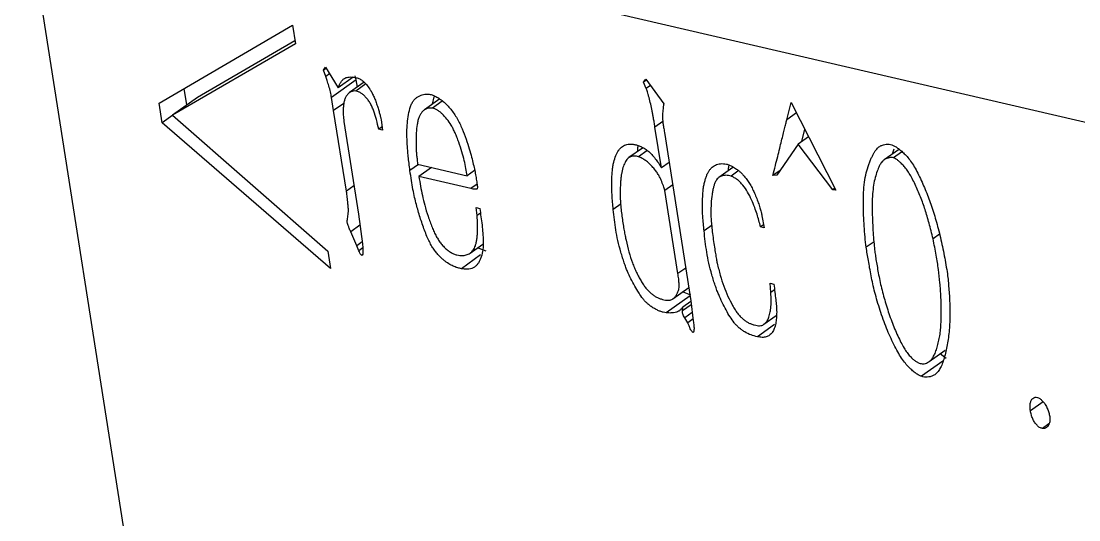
# Model space of a CAD drawing. Header units: millimetres. Extents: x 0 to 210, y 0 to 297.
# Drawn here: x 165.24 to 173.9, y 248.52 to 252.6 of the extents above; entities that cross this region are included whole.
import ezdxf

# ---------------------------------------------------------------- set-up
doc = ezdxf.new("R2010")
doc.units = ezdxf.units.MM

msp = doc.modelspace()

# ---------------------------------------------------------------- linework, layer by layer
at = {"color": 7, "linetype": 'Continuous', "lineweight": 25}
for p, q in [((180.8704, 250.1627), (165.2417, 253.7933)), ((165.2417, 253.7933), (168.3493, 233.9588)), ((166.3711, 251.9271), (167.4637, 252.5668)), ((167.4637, 252.5668), (167.4878, 252.4128)), ((167.4878, 252.4128), (166.4826, 251.8298)), ((167.4839, 252.4375), (166.6854, 251.9744)), ((167.7186, 252.1964), (167.7349, 252.2213)), ((167.7406, 252.212), (167.7186, 252.1964)), ((167.7365, 252.1465), (167.7186, 252.1964)), ((167.7349, 252.2213), (167.8375, 252.0516)), ((167.767, 252.1683), (167.7365, 252.1465)), ((167.9868, 252.1173), (167.784, 251.9727)), ((167.9602, 252.1391), (167.8375, 252.0516)), ((168.05, 252.0981), (167.931, 252.0133)), ((167.9868, 252.1173), (167.9786, 252.1522)), ((167.9959, 252.0595), (167.9868, 252.1173)), ((170.3401, 252.0982), (170.3591, 252.1225)), ((170.3642, 252.1154), (170.3401, 252.0982)), ((170.3607, 252.0477), (170.3401, 252.0982)), ((170.3591, 252.1225), (170.5046, 251.9204)), ((166.5988, 251.9127), (166.5776, 252.0481)), ((168.0647, 252.085), (167.9829, 252.0267)), ((170.3952, 252.0723), (170.3607, 252.0477)), ((166.3961, 251.7674), (166.3711, 251.9271)), ((166.6854, 251.9744), (166.4826, 251.8298)), ((167.8007, 251.8661), (167.784, 251.9727)), ((168.6706, 251.9619), (168.5448, 251.8723)), ((168.6108, 251.9193), (168.6245, 251.9799)), ((168.6912, 251.943), (168.6114, 251.8862)), ((171.5128, 251.7915), (171.5489, 251.9316)), ((171.5489, 251.9316), (171.9136, 251.2164)), ((167.9064, 251.2081), (167.8007, 251.8661)), ((166.483, 251.8294), (166.3961, 251.7674)), ((167.776, 250.5733), (166.3961, 251.7674)), ((166.4826, 251.8298), (167.7537, 250.7155)), ((167.8853, 251.7779), (168.0041, 251.0197)), ((168.1892, 251.7902), (168.2022, 251.7073)), ((168.198, 251.734), (168.1707, 251.7146)), ((168.2022, 251.7073), (168.1707, 251.7146)), ((170.4856, 251.3967), (170.4331, 251.7315)), ((170.5107, 251.6877), (170.7265, 250.3103)), ((171.6354, 251.6133), (171.6601, 251.7134)), ((171.6068, 251.5929), (171.4297, 251.3372)), ((171.691, 251.6529), (171.6068, 251.5929)), ((171.8904, 251.2188), (171.6068, 251.5929)), ((170.3306, 251.5602), (170.22, 251.4814)), ((170.366, 251.5361), (170.2993, 251.4886)), ((172.4263, 251.5462), (172.3095, 251.4629)), ((172.3793, 251.5128), (172.3908, 251.5544)), ((172.4521, 251.5269), (172.3867, 251.4803)), ((168.4953, 251.4252), (168.426, 251.3758)), ((168.485, 251.4674), (168.4888, 251.4268)), ((168.4888, 251.4268), (168.8952, 251.3323)), ((170.4677, 251.4292), (170.4856, 251.3967)), ((170.5492, 251.4421), (170.4856, 251.3967)), ((168.6024, 251.4003), (168.4995, 251.327)), ((168.9242, 251.2284), (168.4995, 251.327)), ((168.9561, 251.3758), (168.8952, 251.3323)), ((171.0716, 251.4005), (170.9573, 251.319)), ((171.1125, 251.3703), (171.0557, 251.3298)), ((171.457, 251.3767), (171.3996, 251.3358)), ((171.4297, 251.3372), (171.3996, 251.3358)), ((168.9759, 251.2652), (168.9242, 251.2284)), ((170.578, 251.2582), (170.5144, 251.2129)), ((171.9065, 251.2303), (171.8904, 251.2188)), ((170.6211, 250.5318), (170.5144, 251.2129)), ((171.9136, 251.2164), (171.8904, 251.2188)), ((168.9688, 251.0725), (168.9976, 251.0658)), ((168.9763, 251.0082), (168.9688, 251.0725)), ((168.0041, 251.0197), (168.0375, 250.7751)), ((169.0027, 251.0271), (168.9763, 251.0082)), ((171.3087, 251.0055), (171.3263, 250.9075)), ((171.322, 250.9316), (171.2976, 250.9142)), ((171.3263, 250.9075), (171.2976, 250.9142)), ((167.9916, 250.76), (167.9411, 250.8745)), ((172.7625, 250.854), (172.7104, 250.8169)), ((167.7537, 250.7155), (167.776, 250.5733)), ((168.0353, 250.7912), (167.9916, 250.76)), ((168.0081, 250.7194), (167.9916, 250.76)), ((168.0398, 250.742), (168.0081, 250.7194)), ((168.9187, 250.7002), (169.0225, 250.7741)), ((169.0504, 250.7171), (168.9804, 250.7441)), ((172.227, 250.7934), (172.1627, 250.7475)), ((169.0047, 250.6845), (168.8476, 250.5726)), ((171.3773, 250.453), (171.4065, 250.4462)), ((171.3816, 250.378), (171.3773, 250.453)), ((170.5805, 250.3267), (170.7096, 250.4187)), ((170.7273, 250.3563), (170.6586, 250.3824)), ((170.7201, 250.3512), (170.5245, 250.2118)), ((170.7306, 250.2774), (170.6588, 250.2262)), ((170.7273, 250.3038), (170.6615, 250.2569)), ((170.7265, 250.3103), (170.7471, 250.1457)), ((170.6588, 250.2262), (170.6615, 250.2569)), ((171.3252, 250.1173), (171.4263, 250.1893)), ((170.7016, 250.1305), (170.6777, 250.1702)), ((170.7451, 250.1615), (170.7016, 250.1305)), ((171.4122, 250.1154), (171.2718, 250.0153)), ((170.7502, 250.0564), (170.7442, 250.0521)), ((172.6793, 249.8118), (172.8111, 249.9057)), ((172.8192, 249.8361), (172.7678, 249.8748)), ((172.7897, 249.8151), (172.6164, 249.6916)), ((173.6111, 249.4837), (173.5077, 249.4101)), ((173.6592, 249.302), (173.6065, 249.2645))]:
    msp.add_line(p, q, dxfattribs=at)
at = {"color": 8, "linetype": 'Continuous', "lineweight": 25}
for p, q in [((167.8842, 251.9256), (167.8007, 251.8661)), ((171.5916, 251.8477), (171.5128, 251.7915)), ((170.4979, 251.7777), (170.4331, 251.7315)), ((167.9677, 251.2518), (167.9064, 251.2081)), ((170.1555, 251.1032), (170.0913, 251.0574)), ((168.0166, 250.9283), (167.9411, 250.8745)), ((170.9003, 250.9282), (170.8351, 250.8817)), ((168.0397, 250.6877), (168.0319, 250.6821)), ((170.6847, 250.5772), (170.6211, 250.5318)), ((171.4123, 250.3999), (171.3816, 250.378)), ((170.7386, 250.2136), (170.6777, 250.1702))]:
    msp.add_line(p, q, dxfattribs=at)
at = {"color": 7, "linetype": 'Continuous', "lineweight": 25}
for points, knots in [([(167.784, 251.9727), (167.7812, 251.988), (167.7755, 252.0196), (167.7623, 252.0666), (167.7487, 252.1092), (167.7402, 252.1354), (167.7365, 252.1465)], [0, 0, 0, 0, 0.267332, 0.54983, 0.808654, 1, 1, 1, 1]), ([(167.8375, 252.0516), (167.8412, 252.0609), (167.8483, 252.079), (167.8617, 252.1035), (167.8793, 252.1242), (167.8998, 252.1353), (167.92, 252.1406), (167.9391, 252.1422), (167.9621, 252.1396), (167.9874, 252.136), (168.0154, 252.127), (168.044, 252.1071), (168.0719, 252.0786), (168.0879, 252.0554), (168.0964, 252.0431)], [0, 0, 0, 0, 0.095586, 0.186913, 0.277864, 0.37429, 0.428304, 0.489586, 0.559725, 0.638655, 0.720294, 0.803827, 0.89522, 1, 1, 1, 1]), ([(167.9829, 252.0267), (167.9758, 252.0269), (167.9616, 252.0272), (167.9424, 252.0209), (167.925, 252.0099), (167.9104, 251.9933), (167.8978, 251.9731), (167.8885, 251.9489), (167.8828, 251.921), (167.8794, 251.8814), (167.8786, 251.8339), (167.8832, 251.7954), (167.8853, 251.7779)], [0, 0, 0, 0, 0.0718408, 0.1445458, 0.2208149, 0.3038761, 0.3903545, 0.4793251, 0.5707541, 0.6680818, 0.8497102, 1, 1, 1, 1]), ([(168.1707, 251.7146), (168.1645, 251.7404), (168.1528, 251.7895), (168.1354, 251.8498), (168.1178, 251.8939), (168.1034, 251.9238), (168.0856, 251.9507), (168.0664, 251.9747), (168.0456, 251.9944), (168.0249, 252.0111), (168.0036, 252.0215), (167.9898, 252.025), (167.9829, 252.0267)], [0, 0, 0, 0, 0.213383, 0.40529, 0.493719, 0.57663, 0.654501, 0.730871, 0.803458, 0.870387, 0.934915, 1, 1, 1, 1]), ([(168.0964, 252.0431), (168.102, 252.0341), (168.1137, 252.0154), (168.1287, 251.9844), (168.1436, 251.9501), (168.1562, 251.9135), (168.1675, 251.8775), (168.1774, 251.8445), (168.1847, 251.8159), (168.1878, 251.7983), (168.1892, 251.7902)], [0, 0, 0, 0, 0.111437, 0.233776, 0.368908, 0.516722, 0.663035, 0.790866, 0.903616, 1, 1, 1, 1]), ([(170.4331, 251.7315), (170.4311, 251.7447), (170.4274, 251.7695), (170.4208, 251.805), (170.4153, 251.8363), (170.408, 251.8734), (170.3981, 251.9184), (170.3868, 251.9628), (170.3776, 251.9968), (170.3714, 252.018), (170.3659, 252.0345), (170.3622, 252.0439), (170.3607, 252.0477)], [0, 0, 0, 0, 0.126344, 0.238684, 0.338395, 0.425533, 0.591665, 0.764054, 0.844856, 0.911785, 0.963555, 1, 1, 1, 1]), ([(168.426, 251.3758), (168.4235, 251.3957), (168.4186, 251.434), (168.412, 251.4893), (168.4075, 251.54), (168.4034, 251.6005), (168.4004, 251.6695), (168.4027, 251.7456), (168.4097, 251.8173), (168.4224, 251.8728), (168.4357, 251.9145), (168.4492, 251.9408), (168.4658, 251.9617), (168.4853, 251.9771), (168.5061, 251.9879), (168.5263, 251.9966), (168.5468, 252.0015), (168.561, 252.0019), (168.5678, 252.0021)], [0, 0, 0, 0, 0.0758362, 0.1461685, 0.2110819, 0.2711345, 0.3811299, 0.4811593, 0.5784971, 0.6794764, 0.7287126, 0.7748958, 0.8183583, 0.8596546, 0.8989422, 0.9353219, 0.9686049, 1, 1, 1, 1]), ([(168.5678, 252.0021), (168.5781, 252.001), (168.5986, 251.9989), (168.6312, 251.9866), (168.6645, 251.9675), (168.6981, 251.9424), (168.7304, 251.9122), (168.761, 251.8785), (168.7885, 251.8413), (168.8206, 251.7877), (168.8544, 251.7178), (168.8866, 251.6346), (168.9106, 251.557), (168.9304, 251.4884), (168.9444, 251.4295), (168.957, 251.3775), (168.9656, 251.3297), (168.9725, 251.2912), (168.9766, 251.263), (168.9783, 251.2462), (168.9783, 251.2346), (168.9774, 251.2255), (168.9702, 251.2225), (168.9596, 251.2219), (168.9435, 251.2245), (168.9311, 251.227), (168.9242, 251.2284)], [0, 0, 0, 0, 0.037781, 0.075283, 0.114412, 0.156227, 0.199216, 0.241338, 0.284707, 0.328504, 0.417068, 0.50569, 0.587702, 0.658751, 0.719571, 0.772339, 0.821216, 0.870997, 0.893794, 0.911525, 0.924756, 0.933308, 0.941694, 0.955239, 0.974864, 1, 1, 1, 1]), ([(170.5046, 251.9204), (170.5029, 251.9112), (170.4999, 251.8944), (170.4977, 251.8685), (170.4956, 251.842), (170.4947, 251.8163), (170.4954, 251.7895), (170.4985, 251.7616), (170.5036, 251.727), (170.5082, 251.7015), (170.5107, 251.6877)], [0, 0, 0, 0, 0.131052, 0.237255, 0.346461, 0.485784, 0.574577, 0.689609, 0.831337, 1, 1, 1, 1]), ([(168.6114, 251.8862), (168.6034, 251.887), (168.5875, 251.8886), (168.5651, 251.8845), (168.5456, 251.8738), (168.5277, 251.8585), (168.5128, 251.8382), (168.5002, 251.8142), (168.4909, 251.7859), (168.483, 251.7422), (168.4772, 251.6826), (168.4757, 251.6197), (168.4762, 251.569), (168.4775, 251.5331), (168.4805, 251.4995), (168.4836, 251.4777), (168.485, 251.4674)], [0, 0, 0, 0, 0.0501732, 0.0994317, 0.1520427, 0.207838, 0.2663662, 0.3263612, 0.3900331, 0.4565003, 0.5964139, 0.7434235, 0.8159657, 0.8826002, 0.9441326, 1, 1, 1, 1]), ([(168.8952, 251.3323), (168.8918, 251.3526), (168.8848, 251.3942), (168.8708, 251.4596), (168.8516, 251.5313), (168.8306, 251.595), (168.8118, 251.6471), (168.7961, 251.6835), (168.7807, 251.7164), (168.7595, 251.7547), (168.7307, 251.7969), (168.6981, 251.8329), (168.6713, 251.8567), (168.6511, 251.8701), (168.6311, 251.8808), (168.618, 251.8844), (168.6114, 251.8862)], [0, 0, 0, 0, 0.100126, 0.205556, 0.320455, 0.449345, 0.514621, 0.573573, 0.627589, 0.676577, 0.766551, 0.849701, 0.889538, 0.927542, 0.963615, 1, 1, 1, 1]), ([(171.3996, 251.3358), (171.4063, 251.3627), (171.419, 251.4143), (171.4373, 251.4883), (171.4543, 251.5554), (171.4688, 251.6161), (171.4824, 251.6695), (171.4942, 251.716), (171.5039, 251.7561), (171.51, 251.7805), (171.5128, 251.7915)], [0, 0, 0, 0, 0.1770789, 0.3393577, 0.486837, 0.6199367, 0.7367581, 0.8395185, 0.9271592, 1, 1, 1, 1]), ([(170.0913, 251.0574), (170.0874, 251.0967), (170.0798, 251.1725), (170.0781, 251.2627), (170.0807, 251.3277), (170.0835, 251.3711), (170.0882, 251.4091), (170.0967, 251.452), (170.1108, 251.4977), (170.1312, 251.5352), (170.1502, 251.5593), (170.1661, 251.573), (170.1835, 251.5831), (170.2024, 251.5901), (170.224, 251.5925), (170.2476, 251.5923), (170.2742, 251.5876), (170.2929, 251.5821), (170.3027, 251.5792)], [0, 0, 0, 0, 0.156093, 0.300824, 0.368141, 0.428905, 0.484628, 0.534238, 0.623771, 0.705028, 0.743082, 0.779191, 0.813459, 0.847226, 0.881418, 0.918102, 0.957065, 1, 1, 1, 1]), ([(170.2913, 251.5322), (170.2913, 251.5436), (170.2914, 251.5607), (170.2961, 251.5751), (170.2977, 251.5799)], [0, 0, 0, 0, 0.663063, 1, 1, 1, 1]), ([(170.3027, 251.5792), (170.3121, 251.5747), (170.3311, 251.5657), (170.3606, 251.549), (170.3921, 251.5242), (170.4212, 251.4907), (170.4471, 251.4585), (170.4617, 251.4377), (170.4677, 251.4292)], [0, 0, 0, 0, 0.149471, 0.305118, 0.474695, 0.677163, 0.867907, 1, 1, 1, 1]), ([(172.1627, 250.7475), (172.1595, 250.7756), (172.153, 250.8332), (172.1461, 250.9207), (172.1419, 251.0113), (172.139, 251.104), (172.1409, 251.1944), (172.1482, 251.2792), (172.1625, 251.3558), (172.1797, 251.4132), (172.1954, 251.4545), (172.2071, 251.482), (172.2193, 251.5057), (172.2306, 251.5269), (172.2428, 251.5441), (172.2546, 251.5584), (172.2667, 251.5692), (172.2825, 251.5789), (172.3024, 251.5861), (172.3258, 251.5913), (172.3491, 251.5918), (172.365, 251.5881), (172.3727, 251.5863)], [0, 0, 0, 0, 0.07917, 0.162204, 0.249228, 0.34027, 0.430883, 0.517075, 0.598811, 0.67699, 0.713833, 0.747653, 0.778503, 0.806542, 0.831426, 0.853905, 0.873836, 0.891127, 0.922288, 0.950137, 0.975947, 1, 1, 1, 1]), ([(172.3727, 251.5863), (172.3803, 251.5831), (172.3962, 251.5765), (172.4209, 251.5598), (172.4476, 251.539), (172.4765, 251.5134), (172.5064, 251.4811), (172.5358, 251.4405), (172.5651, 251.3929), (172.6032, 251.3189), (172.6475, 251.2204), (172.6865, 251.119), (172.7145, 251.0352), (172.7347, 250.9689), (172.7532, 250.8992), (172.7777, 250.8018), (172.8035, 250.678), (172.8203, 250.5792), (172.8288, 250.5298)], [0, 0, 0, 0, 0.022729, 0.048008, 0.076071, 0.107773, 0.143173, 0.182159, 0.227217, 0.27728, 0.38365, 0.491698, 0.547358, 0.606212, 0.667896, 0.732979, 0.866217, 1, 1, 1, 1]), ([(170.2993, 251.4886), (170.287, 251.4914), (170.2636, 251.4968), (170.2321, 251.4907), (170.2063, 251.4721), (170.1863, 251.4403), (170.1686, 251.3988), (170.1596, 251.3552), (170.1536, 251.315), (170.1508, 251.279), (170.149, 251.2387), (170.1478, 251.178), (170.1503, 251.0946), (170.1614, 251.0064), (170.1721, 250.9355), (170.1799, 250.887), (170.1881, 250.8439), (170.1941, 250.8171), (170.1968, 250.8046)], [0, 0, 0, 0, 0.048973, 0.093706, 0.140917, 0.197437, 0.262709, 0.336381, 0.377979, 0.424265, 0.475979, 0.532163, 0.653415, 0.784068, 0.848022, 0.905738, 0.956214, 1, 1, 1, 1]), ([(170.5144, 251.2129), (170.5101, 251.2251), (170.5003, 251.2532), (170.4868, 251.2904), (170.4715, 251.3247), (170.4547, 251.3525), (170.4342, 251.3807), (170.4104, 251.4089), (170.3846, 251.4354), (170.3569, 251.4577), (170.3284, 251.4761), (170.309, 251.4845), (170.2993, 251.4886)], [0, 0, 0, 0, 0.108675, 0.248473, 0.329226, 0.414471, 0.507788, 0.606869, 0.709255, 0.805818, 0.902518, 1, 1, 1, 1]), ([(170.8351, 250.8817), (170.8311, 250.9214), (170.8233, 250.9988), (170.8212, 251.0911), (170.8233, 251.1588), (170.8262, 251.2038), (170.8311, 251.2435), (170.8381, 251.2781), (170.8468, 251.3083), (170.8555, 251.3359), (170.8672, 251.3588), (170.8794, 251.3792), (170.8931, 251.3966), (170.9092, 251.4104), (170.9274, 251.421), (170.9477, 251.4282), (170.9696, 251.4319), (170.9929, 251.4327), (171.0179, 251.4289), (171.0351, 251.4236), (171.0437, 251.421)], [0, 0, 0, 0, 0.155216, 0.302022, 0.370435, 0.433069, 0.489657, 0.540957, 0.588033, 0.63182, 0.672861, 0.711007, 0.747643, 0.783159, 0.818894, 0.854624, 0.890389, 0.92615, 0.962829, 1, 1, 1, 1]), ([(171.0345, 251.374), (171.0346, 251.3815), (171.0351, 251.3997), (171.0403, 251.4151), (171.0434, 251.4241)], [0, 0, 0, 0, 0.4120237, 1, 1, 1, 1]), ([(171.0437, 251.421), (171.0522, 251.4166), (171.0714, 251.4066), (171.0967, 251.3912), (171.1199, 251.3742), (171.1395, 251.3567), (171.1594, 251.3343), (171.1814, 251.3088), (171.203, 251.2781), (171.2241, 251.2425), (171.2436, 251.2017), (171.2624, 251.1577), (171.279, 251.1139), (171.2926, 251.0733), (171.3026, 251.0377), (171.3068, 251.0157), (171.3087, 251.0055)], [0, 0, 0, 0, 0.0603167, 0.1371887, 0.1823152, 0.2320691, 0.2889448, 0.3523791, 0.4224496, 0.4998591, 0.5861012, 0.6818266, 0.7767967, 0.8609073, 0.9354269, 1, 1, 1, 1]), ([(172.3867, 251.4803), (172.3808, 251.4812), (172.3683, 251.4831), (172.3502, 251.4808), (172.3314, 251.4753), (172.3116, 251.4656), (172.2915, 251.4484), (172.2733, 251.4197), (172.2559, 251.3805), (172.2391, 251.331), (172.225, 251.2714), (172.2161, 251.2015), (172.2111, 251.1228), (172.2121, 251.0369), (172.2152, 250.9505), (172.2192, 250.8691), (172.2247, 250.7949), (172.2297, 250.7477), (172.232, 250.7255)], [0, 0, 0, 0, 0.021714, 0.045628, 0.072311, 0.10241, 0.138702, 0.184068, 0.240576, 0.307741, 0.384088, 0.467345, 0.558626, 0.657686, 0.756239, 0.846517, 0.92758, 1, 1, 1, 1]), ([(172.7104, 250.8169), (172.7052, 250.8388), (172.695, 250.8814), (172.6791, 250.9433), (172.6624, 251.0011), (172.6405, 251.0727), (172.6092, 251.1596), (172.5728, 251.2443), (172.5414, 251.3086), (172.5171, 251.3507), (172.4933, 251.3871), (172.4687, 251.4163), (172.4454, 251.4401), (172.4241, 251.4587), (172.4047, 251.4729), (172.3924, 251.4779), (172.3867, 251.4803)], [0, 0, 0, 0, 0.093056, 0.18062, 0.261585, 0.337177, 0.482585, 0.627771, 0.697151, 0.75887, 0.813198, 0.861755, 0.904249, 0.941105, 0.97295, 1, 1, 1, 1]), ([(168.8476, 250.5726), (168.8379, 250.5744), (168.8183, 250.5782), (168.7868, 250.5889), (168.7516, 250.6075), (168.7197, 250.6288), (168.6919, 250.6508), (168.6705, 250.672), (168.6489, 250.6963), (168.6271, 250.724), (168.6051, 250.7566), (168.5845, 250.795), (168.5641, 250.8389), (168.5382, 250.9052), (168.5084, 250.9922), (168.482, 251.082), (168.4637, 251.1582), (168.45, 251.2237), (168.4377, 251.2971), (168.43, 251.3486), (168.426, 251.3758)], [0, 0, 0, 0, 0.03615, 0.073461, 0.115436, 0.165305, 0.193163, 0.223048, 0.254409, 0.288232, 0.325664, 0.368342, 0.415956, 0.469321, 0.582608, 0.696864, 0.758872, 0.829853, 0.910354, 1, 1, 1, 1]), ([(168.4995, 251.327), (168.5038, 251.3002), (168.5121, 251.2484), (168.5274, 251.17), (168.5468, 251.0882), (168.5694, 251.0162), (168.5895, 250.9563), (168.6066, 250.9136), (168.6232, 250.874), (168.6413, 250.838), (168.6602, 250.8051), (168.6816, 250.7756), (168.7053, 250.7492), (168.7309, 250.7264), (168.7573, 250.7075), (168.7838, 250.6937), (168.8101, 250.6843), (168.8269, 250.6822), (168.8355, 250.6811)], [0, 0, 0, 0, 0.110128, 0.213141, 0.319603, 0.441297, 0.503043, 0.56074, 0.614215, 0.663523, 0.709054, 0.752385, 0.79538, 0.838274, 0.880263, 0.92027, 0.95961, 1, 1, 1, 1]), ([(171.0557, 251.3298), (171.0484, 251.3317), (171.0342, 251.3355), (171.014, 251.3369), (170.995, 251.3362), (170.9729, 251.329), (170.9481, 251.3148), (170.9305, 251.2903), (170.9198, 251.2652), (170.9122, 251.2415), (170.9062, 251.2124), (170.8986, 251.1676), (170.892, 251.1059), (170.8904, 251.0394), (170.8918, 250.9811), (170.8961, 250.9303), (170.9018, 250.8732), (170.9108, 250.8117), (170.9197, 250.7518), (170.9281, 250.6986), (170.9351, 250.6548), (170.9402, 250.6285), (170.9424, 250.617)], [0, 0, 0, 0, 0.027599, 0.053947, 0.079408, 0.104779, 0.154809, 0.205808, 0.234124, 0.267185, 0.305439, 0.348305, 0.440171, 0.535281, 0.586579, 0.644986, 0.710161, 0.782131, 0.852609, 0.912243, 0.96153, 1, 1, 1, 1]), ([(171.2976, 250.9142), (171.293, 250.9321), (171.284, 250.967), (171.2691, 251.0202), (171.2492, 251.0766), (171.2244, 251.1372), (171.1937, 251.1992), (171.161, 251.247), (171.1322, 251.2806), (171.1084, 251.3016), (171.0825, 251.3183), (171.0648, 251.3259), (171.0557, 251.3298)], [0, 0, 0, 0, 0.1149051, 0.2245248, 0.341641, 0.4764617, 0.6153695, 0.7458909, 0.808894, 0.8710686, 0.9342245, 1, 1, 1, 1]), ([(167.9411, 250.8745), (167.9369, 250.884), (167.9294, 250.901), (167.9209, 250.9232), (167.9147, 250.9392), (167.912, 250.9529), (167.9123, 250.9672), (167.9153, 250.9843), (167.9183, 251.0048), (167.9211, 251.0273), (167.9222, 251.0499), (167.9218, 251.0687), (167.9202, 251.085), (167.9183, 251.1012), (167.9164, 251.1216), (167.9136, 251.145), (167.9113, 251.1675), (167.9088, 251.1862), (167.908, 251.1989), (167.9068, 251.2056), (167.9064, 251.2081)], [0, 0, 0, 0, 0.081984, 0.145524, 0.189911, 0.217898, 0.263025, 0.320493, 0.388809, 0.464398, 0.538694, 0.600337, 0.634743, 0.681831, 0.742949, 0.815485, 0.886752, 0.941456, 0.978396, 1, 1, 1, 1]), ([(168.9976, 251.0658), (169.001, 251.0426), (169.0076, 250.9973), (169.0172, 250.9298), (169.0231, 250.8633), (169.0276, 250.7957), (169.0244, 250.7292), (169.0138, 250.6779), (168.9995, 250.6422), (168.9871, 250.6187), (168.9719, 250.5998), (168.9548, 250.5842), (168.9339, 250.5733), (168.9086, 250.5685), (168.8798, 250.5673), (168.8587, 250.5707), (168.8476, 250.5726)], [0, 0, 0, 0, 0.102422, 0.200361, 0.29788, 0.401023, 0.506174, 0.611669, 0.663599, 0.711671, 0.757728, 0.802022, 0.846541, 0.893433, 0.944367, 1, 1, 1, 1]), ([(170.5245, 250.2118), (170.5167, 250.213), (170.5007, 250.2154), (170.4757, 250.223), (170.4495, 250.2344), (170.4229, 250.2488), (170.3969, 250.2655), (170.3734, 250.284), (170.3526, 250.3037), (170.3285, 250.3333), (170.3004, 250.3753), (170.2672, 250.4304), (170.2353, 250.4895), (170.2109, 250.541), (170.1937, 250.5847), (170.1805, 250.6219), (170.1666, 250.6639), (170.1492, 250.7247), (170.1284, 250.801), (170.1123, 250.8891), (170.1002, 250.9738), (170.0943, 251.0294), (170.0913, 251.0574)], [0, 0, 0, 0, 0.028062, 0.057526, 0.087444, 0.119571, 0.150887, 0.179895, 0.206454, 0.231804, 0.285484, 0.346241, 0.410764, 0.473476, 0.507056, 0.545391, 0.588105, 0.636071, 0.732841, 0.822973, 0.910744, 1, 1, 1, 1]), ([(168.8355, 250.6811), (168.8475, 250.6803), (168.8721, 250.6788), (168.9048, 250.6898), (168.9333, 250.7099), (168.952, 250.735), (168.9631, 250.7615), (168.9698, 250.7872), (168.9749, 250.8183), (168.9796, 250.8664), (168.9812, 250.9299), (168.9779, 250.9826), (168.9763, 251.0082)], [0, 0, 0, 0, 0.0885, 0.181828, 0.278725, 0.378821, 0.434688, 0.499529, 0.573958, 0.65838, 0.833571, 1, 1, 1, 1]), ([(171.2718, 250.0153), (171.2545, 250.0194), (171.2202, 250.0276), (171.1767, 250.049), (171.1439, 250.0706), (171.1211, 250.0887), (171.1001, 250.1082), (171.0751, 250.1382), (171.0461, 250.1801), (171.0138, 250.2356), (170.9827, 250.2961), (170.959, 250.3499), (170.94, 250.3963), (170.9265, 250.4351), (170.9119, 250.4777), (170.8945, 250.5388), (170.8734, 250.6164), (170.857, 250.7073), (170.8443, 250.7955), (170.8381, 250.8531), (170.8351, 250.8817)], [0, 0, 0, 0, 0.059997, 0.118909, 0.147785, 0.17523, 0.201638, 0.227451, 0.28126, 0.339783, 0.402701, 0.468422, 0.503774, 0.543231, 0.585658, 0.632258, 0.727616, 0.820069, 0.910659, 1, 1, 1, 1]), ([(170.1968, 250.8046), (170.204, 250.7728), (170.2177, 250.7118), (170.2423, 250.6366), (170.2634, 250.5807), (170.281, 250.5423), (170.2987, 250.506), (170.3178, 250.4725), (170.3376, 250.4419), (170.358, 250.4146), (170.3789, 250.3904), (170.4008, 250.37), (170.4232, 250.3526), (170.4465, 250.3388), (170.4706, 250.3279), (170.4867, 250.3236), (170.4949, 250.3214)], [0, 0, 0, 0, 0.1701833, 0.3266713, 0.3993773, 0.4680259, 0.5338755, 0.5961003, 0.6540738, 0.7083155, 0.7594584, 0.8077819, 0.8547195, 0.9019791, 0.9498296, 1, 1, 1, 1]), ([(172.6047, 249.797), (172.6102, 249.7958), (172.6219, 249.7933), (172.6395, 249.7941), (172.6574, 249.7998), (172.6766, 249.8088), (172.6954, 249.8247), (172.7119, 249.8492), (172.728, 249.8807), (172.7423, 249.9198), (172.7541, 249.9643), (172.7641, 250.0117), (172.7712, 250.0617), (172.7773, 250.1321), (172.7784, 250.2255), (172.7759, 250.34), (172.7675, 250.4545), (172.7579, 250.5484), (172.7464, 250.6237), (172.7362, 250.6839), (172.7242, 250.7487), (172.7151, 250.7937), (172.7104, 250.8169)], [0, 0, 0, 0, 0.015403, 0.033086, 0.053098, 0.076092, 0.102875, 0.134067, 0.170746, 0.213374, 0.259275, 0.30533, 0.352364, 0.400173, 0.498456, 0.599949, 0.699717, 0.792176, 0.838702, 0.888529, 0.942411, 1, 1, 1, 1]), ([(168.0319, 250.6821), (168.0306, 250.6828), (168.0277, 250.6844), (168.0216, 250.6895), (168.0146, 250.7021), (168.0106, 250.7127), (168.0081, 250.7194)], [0, 0, 0, 0, 0.101113, 0.24008, 0.518014, 1, 1, 1, 1]), ([(168.0375, 250.7751), (168.0386, 250.7617), (168.0405, 250.7374), (168.0417, 250.7094), (168.041, 250.6918), (168.0392, 250.6847), (168.0364, 250.6798), (168.0333, 250.6814), (168.0319, 250.6821)], [0, 0, 0, 0, 0.386931, 0.704943, 0.824465, 0.911529, 0.958381, 1, 1, 1, 1]), ([(172.6164, 249.6916), (172.6089, 249.6944), (172.5931, 249.7004), (172.5683, 249.7161), (172.5416, 249.7376), (172.5125, 249.7645), (172.482, 249.7993), (172.4511, 249.8423), (172.4199, 249.8937), (172.3887, 249.9525), (172.3579, 250.0172), (172.329, 250.0858), (172.3016, 250.1575), (172.2764, 250.2314), (172.254, 250.3056), (172.2331, 250.378), (172.2169, 250.4476), (172.2031, 250.5142), (172.1915, 250.5777), (172.181, 250.6377), (172.1714, 250.6939), (172.1655, 250.7301), (172.1627, 250.7475)], [0, 0, 0, 0, 0.022561, 0.047533, 0.075769, 0.108135, 0.144596, 0.186719, 0.234397, 0.288672, 0.347737, 0.408813, 0.472225, 0.538514, 0.605025, 0.669189, 0.730948, 0.79094, 0.848084, 0.902034, 0.952804, 1, 1, 1, 1]), ([(172.232, 250.7255), (172.234, 250.7114), (172.2381, 250.6814), (172.2451, 250.6335), (172.2545, 250.5799), (172.2686, 250.5007), (172.2913, 250.3962), (172.3274, 250.2687), (172.3699, 250.1434), (172.4113, 250.0434), (172.4463, 249.971), (172.4711, 249.925), (172.4962, 249.887), (172.5209, 249.8566), (172.5446, 249.8336), (172.5662, 249.8162), (172.5862, 249.803), (172.5988, 249.7989), (172.6047, 249.797)], [0, 0, 0, 0, 0.04411, 0.093669, 0.149144, 0.210094, 0.33866, 0.469702, 0.598412, 0.719902, 0.775125, 0.823111, 0.864347, 0.899734, 0.930198, 0.956478, 0.97936, 1, 1, 1, 1]), ([(170.9424, 250.617), (170.9505, 250.5842), (170.9658, 250.5215), (170.9954, 250.4308), (171.029, 250.3476), (171.0609, 250.2836), (171.0881, 250.2375), (171.1086, 250.2078), (171.1294, 250.1824), (171.151, 250.1614), (171.1733, 250.1441), (171.1967, 250.1302), (171.2214, 250.1193), (171.238, 250.1148), (171.2465, 250.1125)], [0, 0, 0, 0, 0.169504, 0.324077, 0.465723, 0.598473, 0.659739, 0.714748, 0.76529, 0.811846, 0.856539, 0.902218, 0.949974, 1, 1, 1, 1]), ([(170.4949, 250.3214), (170.5029, 250.3193), (170.5178, 250.3153), (170.5384, 250.3138), (170.5563, 250.3146), (170.575, 250.3219), (170.5929, 250.3359), (170.61, 250.3564), (170.6208, 250.3817), (170.6293, 250.4044), (170.6317, 250.4291), (170.6304, 250.4561), (170.6272, 250.491), (170.6232, 250.5174), (170.6211, 250.5318)], [0, 0, 0, 0, 0.075194, 0.141093, 0.202393, 0.25752, 0.360337, 0.455445, 0.549137, 0.642853, 0.700592, 0.777819, 0.87794, 1, 1, 1, 1]), ([(172.8288, 250.5298), (172.8326, 250.4908), (172.8404, 250.4107), (172.8483, 250.289), (172.8491, 250.1643), (172.843, 250.0604), (172.8324, 249.9795), (172.8226, 249.9214), (172.8096, 249.8676), (172.7951, 249.8177), (172.7782, 249.7742), (172.7586, 249.7395), (172.7372, 249.7135), (172.7131, 249.6973), (172.6885, 249.688), (172.664, 249.6844), (172.6403, 249.6845), (172.6241, 249.6893), (172.6164, 249.6916)], [0, 0, 0, 0, 0.11001, 0.226093, 0.34727, 0.474007, 0.537878, 0.599186, 0.65873, 0.715978, 0.768947, 0.815193, 0.855139, 0.890331, 0.921768, 0.950037, 0.976023, 1, 1, 1, 1]), ([(171.2465, 250.1125), (171.2544, 250.1104), (171.2694, 250.1064), (171.2901, 250.1051), (171.3077, 250.1075), (171.3264, 250.1166), (171.3442, 250.134), (171.3591, 250.155), (171.3668, 250.1772), (171.3723, 250.1971), (171.3772, 250.2205), (171.3826, 250.2574), (171.386, 250.3096), (171.3831, 250.3547), (171.3816, 250.378)], [0, 0, 0, 0, 0.064867, 0.121866, 0.17567, 0.224737, 0.319672, 0.413504, 0.464426, 0.522951, 0.589301, 0.663282, 0.826288, 1, 1, 1, 1]), ([(171.4065, 250.4462), (171.4092, 250.4236), (171.4142, 250.3816), (171.4226, 250.3218), (171.4282, 250.2676), (171.4304, 250.2169), (171.4285, 250.1684), (171.4231, 250.123), (171.4117, 250.0834), (171.3957, 250.0501), (171.3728, 250.0266), (171.3444, 250.0126), (171.3103, 250.0082), (171.285, 250.0129), (171.2718, 250.0153)], [0, 0, 0, 0, 0.114347, 0.21254, 0.300629, 0.389302, 0.475501, 0.56075, 0.641682, 0.717659, 0.788632, 0.855962, 0.924999, 1, 1, 1, 1]), ([(170.6615, 250.2569), (170.6578, 250.2529), (170.651, 250.2458), (170.6414, 250.2363), (170.6335, 250.2291), (170.6241, 250.2214), (170.6078, 250.2163), (170.5841, 250.2114), (170.5556, 250.2088), (170.5348, 250.2108), (170.5245, 250.2118)], [0, 0, 0, 0, 0.111567, 0.202161, 0.278303, 0.333651, 0.45228, 0.620871, 0.812779, 1, 1, 1, 1]), ([(170.6777, 250.1702), (170.6743, 250.176), (170.668, 250.1867), (170.6613, 250.202), (170.6574, 250.2156), (170.6584, 250.2228), (170.6588, 250.2262)], [0, 0, 0, 0, 0.314556, 0.576036, 0.801328, 1, 1, 1, 1]), ([(170.7442, 250.0521), (170.7429, 250.0527), (170.7394, 250.0546), (170.7323, 250.0615), (170.7233, 250.0764), (170.716, 250.0938), (170.7097, 250.1097), (170.7054, 250.1197), (170.7026, 250.1262), (170.7018, 250.1294), (170.7016, 250.1305)], [0, 0, 0, 0, 0.050543, 0.142205, 0.315089, 0.605047, 0.76682, 0.884754, 0.962327, 1, 1, 1, 1]), ([(170.7471, 250.1457), (170.749, 250.1321), (170.7524, 250.1073), (170.7533, 250.0793), (170.7515, 250.0623), (170.7503, 250.0549), (170.7478, 250.0501), (170.7452, 250.0515), (170.7442, 250.0521)], [0, 0, 0, 0, 0.390874, 0.713957, 0.836235, 0.922801, 0.970308, 1, 1, 1, 1]), ([(173.5077, 249.4101), (173.5065, 249.4207), (173.504, 249.4417), (173.5065, 249.4702), (173.5132, 249.4952), (173.5276, 249.5115), (173.5451, 249.5217), (173.5597, 249.5202), (173.5666, 249.5194)], [0, 0, 0, 0, 0.187144, 0.369339, 0.543023, 0.707518, 0.862196, 1, 1, 1, 1]), ([(173.5666, 249.5194), (173.5726, 249.5164), (173.586, 249.5094), (173.6061, 249.4917), (173.627, 249.4678), (173.6434, 249.4371), (173.656, 249.4042), (173.6653, 249.3709), (173.6686, 249.3391), (173.666, 249.3204), (173.6648, 249.311)], [0, 0, 0, 0, 0.085437, 0.192379, 0.311285, 0.445652, 0.58735, 0.728429, 0.864786, 1, 1, 1, 1]), ([(173.6065, 249.2645), (173.5988, 249.2663), (173.5833, 249.27), (173.5608, 249.2906), (173.5416, 249.3148), (173.526, 249.3438), (173.5141, 249.376), (173.5099, 249.3982), (173.5077, 249.4101)], [0, 0, 0, 0, 0.147455, 0.296226, 0.457517, 0.619243, 0.797126, 1, 1, 1, 1]), ([(173.6648, 249.311), (173.6618, 249.303), (173.6561, 249.2877), (173.6419, 249.2721), (173.6257, 249.2625), (173.6127, 249.2639), (173.6065, 249.2645)], [0, 0, 0, 0, 0.298704, 0.565395, 0.79722, 1, 1, 1, 1])]:
    msp.add_open_spline(points, degree=3, knots=knots, dxfattribs=at)

doc.saveas('drawing.dxf')
